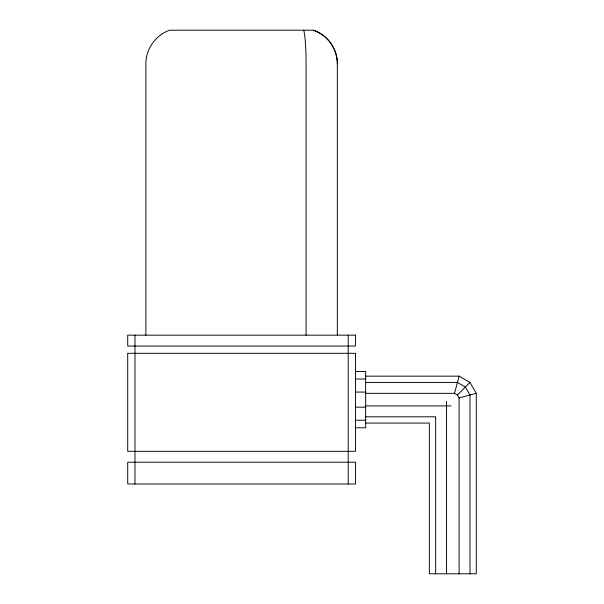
<?xml version="1.0" encoding="UTF-8"?>
<svg xmlns="http://www.w3.org/2000/svg" width="604" height="604" viewBox="0 0 604 604"><rect width="100%" height="100%" fill="white"/><g stroke="black" fill="none" stroke-linecap="round" stroke-linejoin="round"><path stroke-width="0.91" d="M365.647 393.332L454.502 393.332L459.108 376.156L469.995 382.438L476.284 393.332L476.284 573.8L429.353 573.8L429.353 423.079L365.647 423.079M459.108 573.8L459.108 397.93L457.417 395.016L469.995 382.438M459.108 397.93L476.284 393.332M355.484 371.46L365.647 371.46L365.647 427.775L355.484 427.775M365.647 376.156L459.108 376.156M355.484 379.002L365.647 379.002M365.647 382.438L457.417 382.438L465.39 387.043L469.995 395.016L469.995 573.8M355.484 392.071L365.647 392.071M365.647 405.903L451.135 405.903M355.484 407.164L365.647 407.164M365.647 416.798L435.643 416.798L435.643 573.8M355.484 420.233L365.647 420.233M454.502 393.332L457.417 395.016M446.53 401.305L446.53 573.8M348.221 335.16L348.221 484M337.326 335.16L337.326 63.858A35.666 35.651 90 0 0 313.468 30.2L169.732 30.2C155.719 34.949 145.715 49.067 145.874 63.858L145.874 335.16M306.077 335.16L306.077 63.858A35.689 3.496 90 0 0 303.721 30.223M134.979 335.16L134.979 484M313.461 30.223A35.689 35.515 90 0 1 337.364 63.858M355.484 335.16L127.716 335.16L127.716 346.047L355.484 346.047L355.484 335.16M355.484 353.31L127.716 353.31L127.716 451.331L355.484 451.331L355.484 353.31M355.484 462.219L127.716 462.219L127.716 484L355.484 484L355.484 462.219"/></g></svg>
